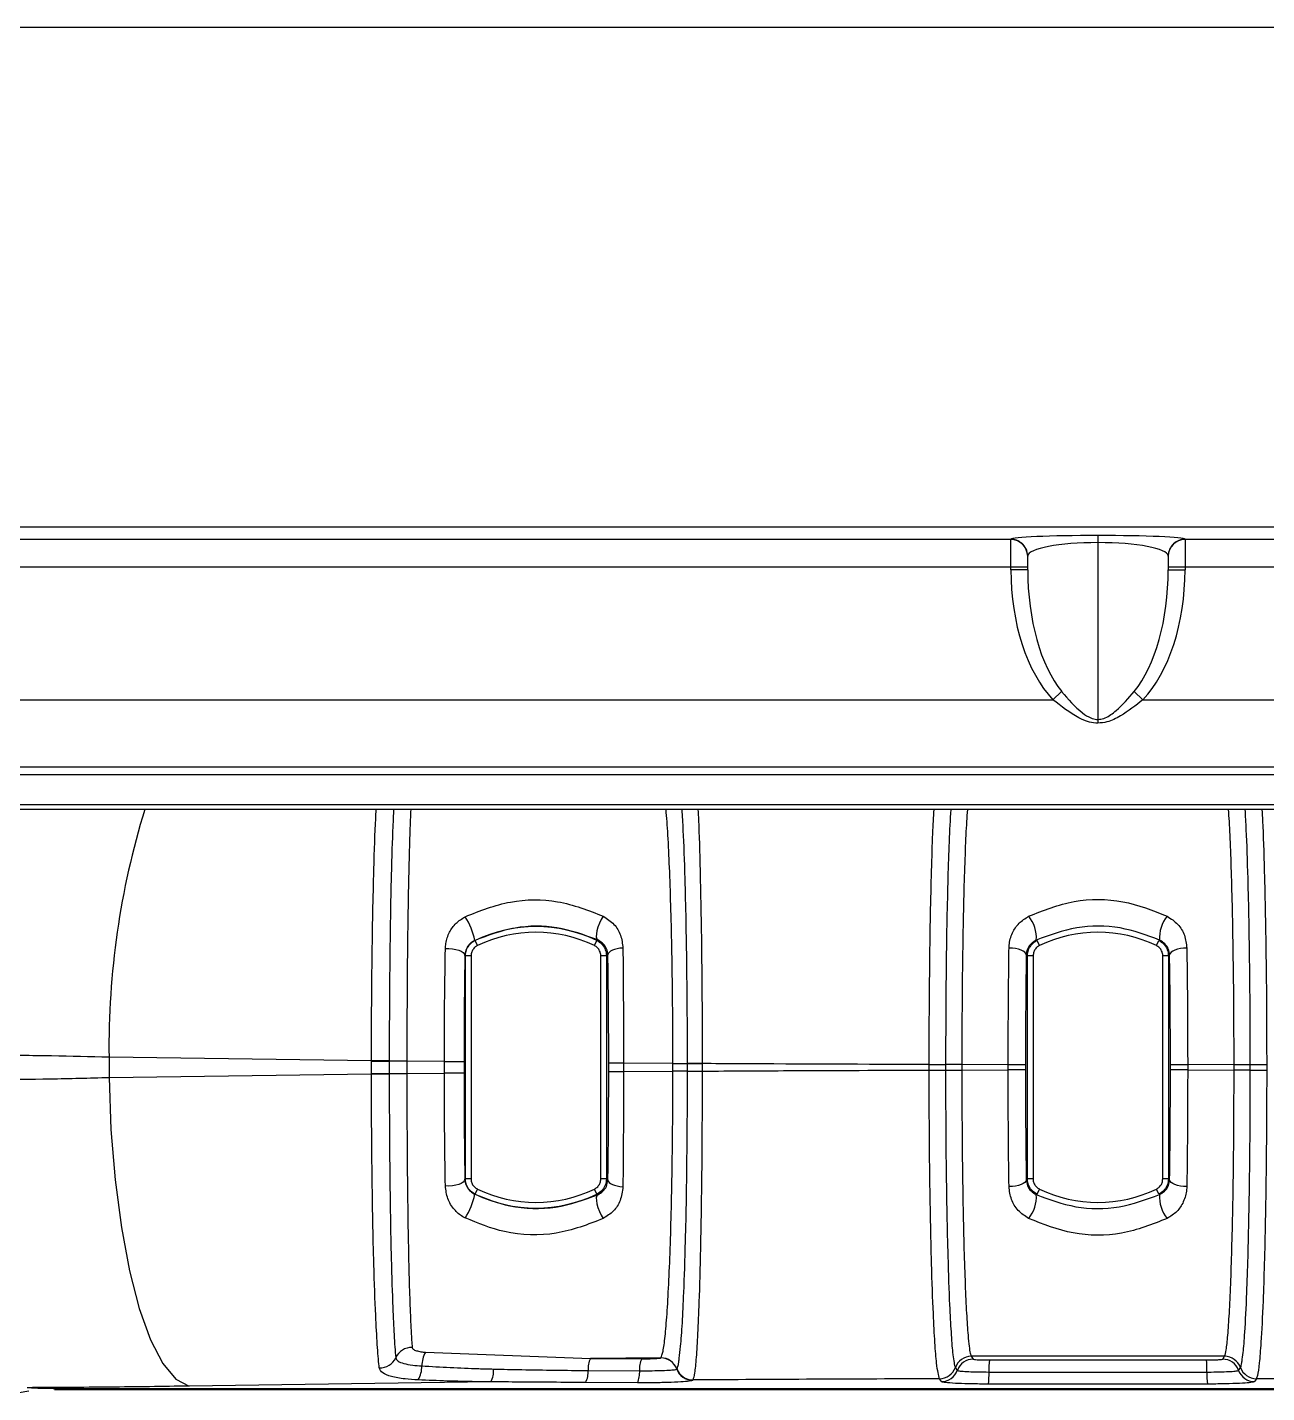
# Model space of a CAD drawing. Header units: millimetres. Extents: x 12 to 854, y 4 to 555.
# Drawn here: x 184.95 to 203.62, y 369.17 to 389.74 of the extents above; entities that cross this region are included whole.
import ezdxf

# ---------------------------------------------------------------- set-up
doc = ezdxf.new("R2010")
doc.units = ezdxf.units.MM

msp = doc.modelspace()

# ---------------------------------------------------------------- linework, layer by layer
at = {"color": 7, "linetype": 'Continuous', "lineweight": 25}
for p, q in [((155.863, 389.743), (246.287, 389.743)), ((245.525, 382.212), (156.625, 382.212)), ((201.075, 382.086), (201.075, 381.978)), ((179.95, 382.029), (199.762, 382.029)), ((199.762, 382.024), (199.762, 382.029)), ((199.762, 381.606), (199.762, 382.024)), ((201.075, 381.978), (201.075, 379.314)), ((202.387, 382.029), (222.199, 382.029)), ((202.387, 382.029), (202.387, 382.024)), ((202.387, 382.024), (202.387, 381.606)), ((200.016, 381.777), (200.016, 381.773)), ((200.016, 381.569), (200.016, 381.773)), ((202.133, 381.773), (202.133, 381.777)), ((202.133, 381.773), (202.133, 381.569)), ((199.762, 381.606), (179.95, 381.606)), ((200.016, 381.606), (199.762, 381.606)), ((199.762, 381.569), (199.762, 381.606)), ((200.016, 381.569), (199.762, 381.569)), ((202.387, 381.606), (202.133, 381.606)), ((202.133, 381.569), (202.387, 381.569)), ((222.199, 381.606), (202.387, 381.606)), ((202.387, 381.606), (202.387, 381.569)), ((179.316, 379.61), (200.397, 379.61)), ((200.528, 379.735), (200.397, 379.61)), ((201.621, 379.735), (201.752, 379.61)), ((201.752, 379.61), (222.833, 379.61)), ((201.075, 379.314), (201.075, 379.257)), ((245.228, 378.595), (156.921, 378.595)), ((241.573, 378.481), (160.576, 378.481)), ((225.137, 377.956), (177.012, 377.956)), ((182.025, 378.031), (220.125, 378.031)), ((191.727, 375.906), (191.691, 375.983)), ((193.488, 375.906), (193.525, 375.983)), ((193.525, 375.983), (193.54, 375.991)), ((200.194, 375.906), (200.157, 375.983)), ((201.955, 375.906), (201.992, 375.983)), ((191.547, 372.39), (191.547, 375.754)), ((191.631, 375.754), (191.547, 375.754)), ((191.631, 375.754), (191.631, 372.39)), ((193.669, 375.754), (193.584, 375.754)), ((193.584, 372.39), (193.584, 375.754)), ((193.669, 375.754), (193.669, 372.39)), ((200.013, 372.39), (200.013, 375.754)), ((200.098, 375.754), (200.013, 375.754)), ((200.098, 375.754), (200.098, 372.39)), ((202.136, 375.754), (202.051, 375.754)), ((202.051, 372.39), (202.051, 375.754)), ((202.136, 375.754), (202.136, 372.39)), ((190.13, 374.171), (186.176, 374.224)), ((186.176, 374.224), (186.176, 373.92)), ((190.13, 374.166), (190.13, 374.171)), ((190.13, 374.166), (190.398, 374.166)), ((190.13, 373.977), (190.13, 374.166)), ((190.398, 374.171), (190.398, 374.166)), ((190.664, 374.166), (190.398, 374.166)), ((190.398, 374.166), (190.398, 373.977)), ((191.228, 374.16), (190.664, 374.166)), ((190.664, 374.166), (190.664, 373.977)), ((191.228, 374.16), (191.525, 374.16)), ((191.228, 373.983), (191.228, 374.16)), ((191.525, 374.16), (191.525, 373.983)), ((193.927, 374.137), (193.704, 374.137)), ((193.704, 374.007), (193.704, 374.137)), ((194.672, 374.131), (193.927, 374.137)), ((193.927, 374.137), (193.927, 374.007)), ((194.672, 374.131), (194.891, 374.131)), ((194.672, 374.012), (194.672, 374.131)), ((194.891, 374.128), (194.891, 374.131)), ((194.891, 374.128), (195.112, 374.128)), ((194.891, 374.015), (194.891, 374.128)), ((195.112, 374.132), (195.112, 374.128)), ((195.112, 374.128), (195.112, 374.015)), ((198.532, 374.113), (198.532, 374.114)), ((198.532, 374.113), (198.779, 374.113)), ((198.532, 374.031), (198.532, 374.113)), ((198.532, 374.03), (198.532, 374.031)), ((198.532, 374.031), (198.779, 374.031)), ((198.779, 374.114), (198.779, 374.113)), ((199.024, 374.113), (198.779, 374.113)), ((198.779, 374.113), (198.779, 374.031)), ((198.779, 374.031), (198.779, 374.03)), ((198.779, 374.031), (199.024, 374.031)), ((199.723, 374.111), (199.024, 374.113)), ((199.024, 374.113), (199.024, 374.031)), ((199.024, 374.031), (199.723, 374.032)), ((199.982, 374.111), (199.723, 374.111)), ((199.723, 374.032), (199.723, 374.111)), ((199.982, 374.032), (199.723, 374.032)), ((199.982, 374.111), (199.982, 374.032)), ((202.427, 374.111), (202.167, 374.111)), ((202.167, 374.032), (202.167, 374.111)), ((202.427, 374.032), (202.167, 374.032)), ((203.125, 374.113), (202.427, 374.111)), ((202.427, 374.111), (202.427, 374.032)), ((202.427, 374.032), (203.125, 374.031)), ((203.125, 374.113), (203.37, 374.113)), ((203.125, 374.031), (203.125, 374.113)), ((203.37, 374.031), (203.125, 374.031)), ((203.37, 374.113), (203.37, 374.114)), ((203.37, 374.031), (203.37, 374.113)), ((203.37, 374.113), (203.617, 374.113)), ((203.37, 374.03), (203.37, 374.031)), ((203.37, 374.031), (203.617, 374.031)), ((203.617, 374.114), (203.617, 374.113)), ((203.617, 374.113), (203.617, 374.031)), ((203.617, 374.031), (203.617, 374.03)), ((186.176, 373.92), (190.13, 373.972)), ((190.13, 373.972), (190.13, 373.977)), ((190.13, 373.977), (190.398, 373.977)), ((190.398, 373.977), (190.398, 373.972)), ((190.398, 373.977), (190.664, 373.977)), ((190.664, 373.977), (191.228, 373.983)), ((191.525, 373.983), (191.228, 373.983)), ((193.704, 374.007), (193.927, 374.007)), ((193.927, 374.007), (194.672, 374.012)), ((194.891, 374.012), (194.672, 374.012)), ((194.891, 374.012), (194.891, 374.015)), ((194.891, 374.015), (195.112, 374.015)), ((195.112, 374.015), (195.112, 374.012)), ((191.631, 372.39), (191.547, 372.39)), ((193.669, 372.39), (193.584, 372.39)), ((200.098, 372.39), (200.013, 372.39)), ((202.136, 372.39), (202.051, 372.39)), ((191.691, 372.161), (191.727, 372.237)), ((193.525, 372.161), (193.488, 372.237)), ((200.157, 372.161), (200.194, 372.237)), ((201.992, 372.161), (201.955, 372.237)), ((191.691, 372.161), (191.687, 372.159)), ((190.942, 369.779), (193.43, 369.686)), ((194.49, 369.695), (193.43, 369.686)), ((194.49, 369.694), (194.49, 369.695)), ((202.983, 369.719), (199.166, 369.719)), ((199.166, 369.719), (199.195, 369.676)), ((202.954, 369.676), (202.983, 369.719)), ((193.394, 369.504), (194.169, 369.5)), ((193.43, 369.686), (194.201, 369.681)), ((194.729, 369.525), (194.73, 369.526)), ((198.927, 369.549), (198.927, 369.549)), ((198.927, 369.549), (198.956, 369.506)), ((199.441, 369.663), (202.708, 369.663)), ((203.193, 369.506), (203.222, 369.549)), ((203.222, 369.549), (203.222, 369.549)), ((191.928, 369.333), (187.384, 369.27)), ((194.137, 369.318), (193.358, 369.323)), ((194.969, 369.357), (194.969, 369.356)), ((198.688, 369.379), (198.688, 369.38)), ((198.717, 369.336), (198.688, 369.379)), ((203.461, 369.379), (203.432, 369.336)), ((203.461, 369.38), (203.461, 369.379)), ((184.968, 369.194), (184.821, 369.17))]:
    msp.add_line(p, q, dxfattribs=at)
at = {"color": 7, "linetype": 'Continuous', "lineweight": 25, "flags": 128}
for points in [[(193.623, 376.349), (193.592, 376.298), (193.565, 376.243), (193.542, 376.186), (193.526, 376.131), (193.518, 376.081), (193.517, 376.039), (193.525, 376.009), (193.54, 375.991)], [(191.687, 375.985), (191.69, 375.983), (191.691, 375.983)], [(193.918, 375.87), (193.874, 375.866), (193.832, 375.859), (193.793, 375.848), (193.76, 375.836), (193.732, 375.821), (193.711, 375.804), (193.698, 375.787), (193.692, 375.768)], [(199.995, 375.765), (199.988, 375.785), (199.972, 375.805), (199.948, 375.823), (199.916, 375.838), (199.877, 375.851), (199.832, 375.861), (199.785, 375.867), (199.735, 375.869)], [(202.414, 375.869), (202.364, 375.867), (202.317, 375.861), (202.273, 375.851), (202.234, 375.838), (202.201, 375.823), (202.177, 375.805), (202.161, 375.785), (202.154, 375.765)], [(191.244, 375.86), (191.298, 375.86), (191.35, 375.856), (191.4, 375.848), (191.445, 375.835), (191.483, 375.82), (191.511, 375.801), (191.529, 375.781), (191.537, 375.76)], [(191.547, 375.754), (191.539, 375.759), (191.537, 375.76)], [(193.692, 375.768), (193.682, 375.762), (193.669, 375.754)], [(200.013, 375.754), (200.002, 375.761), (199.995, 375.765)], [(202.154, 375.765), (202.147, 375.761), (202.136, 375.754)], [(190.398, 374.171), (190.376, 374.171), (190.349, 374.171), (190.318, 374.171), (190.284, 374.171), (190.247, 374.171), (190.208, 374.171), (190.169, 374.171), (190.13, 374.171)], [(198.532, 374.114), (198.571, 374.114), (198.61, 374.114), (198.647, 374.114), (198.681, 374.114), (198.712, 374.114), (198.739, 374.114), (198.762, 374.114), (198.779, 374.114)], [(198.532, 374.03), (198.571, 374.03), (198.61, 374.03), (198.647, 374.03), (198.681, 374.03), (198.712, 374.03), (198.739, 374.03), (198.762, 374.03), (198.779, 374.03)], [(203.37, 374.114), (203.387, 374.114), (203.41, 374.114), (203.437, 374.114), (203.468, 374.114), (203.502, 374.114), (203.539, 374.114), (203.578, 374.114), (203.617, 374.114)], [(203.37, 374.03), (203.387, 374.03), (203.41, 374.03), (203.437, 374.03), (203.468, 374.03), (203.502, 374.03), (203.539, 374.03), (203.578, 374.03), (203.617, 374.03)], [(186.176, 373.92), (186.205, 373.137), (186.268, 372.376), (186.362, 371.659), (186.484, 371.007), (186.632, 370.437), (186.801, 369.967), (186.986, 369.61), (187.182, 369.375), (187.384, 369.27)], [(190.13, 373.972), (190.169, 373.972), (190.208, 373.972), (190.247, 373.972), (190.284, 373.972), (190.318, 373.972), (190.349, 373.972), (190.376, 373.972), (190.398, 373.972)], [(191.537, 372.384), (191.529, 372.362), (191.511, 372.342), (191.483, 372.324), (191.445, 372.308), (191.4, 372.296), (191.35, 372.287), (191.298, 372.283), (191.244, 372.284)], [(191.537, 372.384), (191.539, 372.385), (191.547, 372.39)], [(193.669, 372.39), (193.682, 372.381), (193.692, 372.375)], [(193.692, 372.375), (193.698, 372.357), (193.711, 372.339), (193.732, 372.323), (193.76, 372.308), (193.793, 372.295), (193.832, 372.285), (193.874, 372.277), (193.918, 372.273)], [(199.995, 372.378), (199.988, 372.358), (199.972, 372.339), (199.948, 372.321), (199.916, 372.305), (199.877, 372.292), (199.832, 372.283), (199.785, 372.277), (199.735, 372.275)], [(199.995, 372.378), (200.002, 372.383), (200.013, 372.39)], [(202.136, 372.39), (202.147, 372.383), (202.154, 372.378)], [(202.414, 372.275), (202.364, 372.277), (202.317, 372.283), (202.273, 372.292), (202.234, 372.305), (202.201, 372.321), (202.177, 372.339), (202.161, 372.358), (202.154, 372.378)], [(193.54, 372.153), (193.525, 372.135), (193.517, 372.104), (193.518, 372.063), (193.526, 372.013), (193.542, 371.958), (193.565, 371.901), (193.592, 371.845), (193.623, 371.794)], [(193.54, 372.153), (193.535, 372.155), (193.525, 372.161)]]:
    msp.add_lwpolyline(points, dxfattribs=at)
at = {"color": 7, "linetype": 'Continuous', "lineweight": 25}
for centre, radius, start, end in [((199.762, 381.775), 0.254, 49.3862, 89.9814), ((199.764, 381.772), 0.252, 0.3502, 90.3459), ((202.385, 381.772), 0.252, 89.6541, 179.6498), ((202.387, 381.775), 0.254, 90.0185, 132.9317), ((190.647, 375.769), 1.062, 11.6899, 32.6149), ((199.643, 376.027), 0.504, 355.628, 39.6486), ((202.506, 376.027), 0.504, 140.3514, 184.372), ((192.608, 374.072), 2.12, 64.3588, 115.6412), ((192.608, 374.072), 2.035, 64.3588, 115.6412), ((201.075, 374.072), 2.035, 64.3588, 115.6412), ((195.101, 246.045), 128.087, 89.99534, 90.09423), ((195.101, 502.099), 128.087, 269.90577, 270.00466), ((192.608, 374.072), 2.035, 244.3588, 295.6412), ((201.075, 374.072), 2.035, 244.3588, 295.6412), ((190.647, 372.374), 1.062, 327.3851, 348.3101), ((192.608, 374.072), 2.12, 244.3588, 295.6412), ((199.643, 372.116), 0.504, 320.3514, 4.372), ((202.506, 372.116), 0.504, 175.628, 219.6486), ((190.261, 369.801), 0.257, 267.1022, 335.8812), ((190.732, 369.592), 0.258, 87.557, 156.1449), ((191.357, 369.557), 0.47, 151.8097, 178.121), ((194.49, 369.441), 0.254, 19.5613, 89.9662), ((199.167, 369.464), 0.254, 90.1351, 160.5401), ((202.982, 369.464), 0.254, 19.4599, 89.8649), ((190.484, 369.558), 0.403, 330.8203, 2.0906), ((191.639, 369.495), 0.331, 330.6056, 5.2993), ((193.055, 369.477), 0.339, 332.9596, 4.6246), ((193.732, 369.532), 0.339, 152.9581, 184.6239), ((193.8, 369.472), 0.371, 335.4899, 4.3104), ((194.539, 369.528), 0.371, 155.4885, 184.3097), ((194.49, 369.44), 0.254, 19.5613, 89.9662), ((194.969, 369.61), 0.254, 199.5613, 269.9605), ((194.97, 369.611), 0.254, 199.5613, 269.9605), ((194.972, 369.615), 0.254, 199.4745, 269.9361), ((198.687, 369.634), 0.254, 270.1393, 340.5376), ((198.687, 369.634), 0.254, 270.1408, 340.5402), ((198.716, 369.591), 0.254, 270.1405, 340.5399), ((199.196, 369.421), 0.254, 90.1347, 160.5399), ((200.877, 369.511), 1.445, 173.9687, 181.1835), ((201.272, 369.511), 1.445, 358.8165, 6.0313), ((202.953, 369.421), 0.254, 19.4601, 89.8653), ((203.433, 369.591), 0.254, 199.4601, 269.8595), ((203.462, 369.634), 0.254, 199.4624, 269.8607), ((203.462, 369.634), 0.254, 199.4598, 269.8592), ((197.989, 369.451), 1.445, 353.969, 1.1836), ((204.16, 369.451), 1.445, 178.8164, 186.031)]:
    msp.add_arc(centre, radius, start, end, dxfattribs=at)
at = {"color": 8, "linetype": 'Continuous', "lineweight": 25}
for centre, radius, start, end in [((199.762, 381.775), 0.254, 0.4151, 49.3909), ((202.387, 381.775), 0.254, 132.9283, 179.5853), ((198.337, 374.373), 12.162, 162.8654, 180.7036)]:
    msp.add_arc(centre, radius, start, end, dxfattribs=at)
at = {"color": 7, "linetype": 'Continuous', "lineweight": 25}
for centre, major_axis, ratio, start_param, end_param in [((201.075, 382.028), (1.312, 0), 0.043704, 1.570796, 3.129755), ((201.075, 382.028), (1.312, 0), 0.043704, 0.011838, 1.570796), ((201.075, 381.775), (1.058, 0), 0.191884, 1.570796, 3.129755), ((201.075, 381.775), (1.058, 0), 0.191884, 0.011838, 1.570796), ((201.075, 381.569), (0, -2.287), 0.57371, 4.712389, 5.740354), ((201.075, 381.569), (0, 2.142), 0.494149, 1.570796, 2.598761), ((201.075, 381.569), (0, 2.142), 0.494149, 3.684424, 4.712389), ((201.075, 381.569), (0, 2.287), 0.57371, 3.684424, 4.712389)]:
    msp.add_ellipse(centre, major_axis=major_axis, ratio=ratio, start_param=start_param, end_param=end_param, dxfattribs=at)
for points, knots in [([(201.075, 379.257), (201.031, 379.261), (200.93, 379.27), (200.692, 379.378), (200.522, 379.512), (200.397, 379.61)], [0, 0, 0, 0, 0.1680317, 0.3870675, 1, 1, 1, 1]), ([(200.528, 379.735), (200.626, 379.62), (200.758, 379.466), (200.947, 379.339), (201.031, 379.315), (201.067, 379.314), (201.075, 379.314)], [0, 0, 0, 0, 0.638342, 0.849511, 0.969987, 1, 1, 1, 1]), ([(201.075, 379.314), (201.104, 379.317), (201.142, 379.321), (201.238, 379.36), (201.404, 379.483), (201.534, 379.634), (201.621, 379.735)], [0, 0, 0, 0, 0.125085, 0.158297, 0.4378, 1, 1, 1, 1]), ([(201.752, 379.61), (201.643, 379.525), (201.474, 379.393), (201.241, 379.273), (201.12, 379.261), (201.075, 379.257)], [0, 0, 0, 0, 0.537256, 0.82345, 1, 1, 1, 1]), ([(194.891, 374.131), (194.891, 374.137), (194.891, 374.387), (194.889, 374.889), (194.882, 375.61), (194.871, 376.298), (194.854, 377), (194.833, 377.573), (194.816, 377.856), (194.81, 377.956)], [0, 0, 0, 0, 0.0035958, 0.1627946, 0.3265401, 0.4866746, 0.6513789, 0.8765243, 1, 1, 1, 1]), ([(198.856, 377.956), (198.847, 377.803), (198.832, 377.517), (198.813, 376.934), (198.798, 376.309), (198.787, 375.615), (198.781, 374.876), (198.78, 374.368), (198.779, 374.114)], [0, 0, 0, 0, 0.184532, 0.345314, 0.508404, 0.671494, 0.835747, 1, 1, 1, 1]), ([(203.37, 374.114), (203.369, 374.362), (203.369, 374.867), (203.362, 375.598), (203.351, 376.296), (203.335, 377.004), (203.315, 377.578), (203.299, 377.858), (203.294, 377.956)], [0, 0, 0, 0, 0.1609791, 0.3266198, 0.4877414, 0.6535371, 0.8789282, 1, 1, 1, 1]), ([(191.542, 376.342), (191.766, 376.43), (192.212, 376.607), (192.965, 376.607), (193.4, 376.437), (193.623, 376.349)], [0, 0, 0, 0, 0.327756, 0.653482, 1, 1, 1, 1]), ([(200.031, 376.349), (200.255, 376.437), (200.701, 376.614), (201.459, 376.611), (201.9, 376.436), (202.118, 376.349)], [0, 0, 0, 0, 0.336277, 0.671343, 1, 1, 1, 1]), ([(191.244, 375.86), (191.246, 375.886), (191.251, 375.971), (191.297, 376.105), (191.395, 376.249), (191.493, 376.311), (191.542, 376.342)], [0, 0, 0, 0, 0.135954, 0.443123, 0.723591, 1, 1, 1, 1]), ([(193.623, 376.349), (193.681, 376.311), (193.793, 376.237), (193.895, 376.066), (193.91, 375.936), (193.918, 375.87)], [0, 0, 0, 0, 0.339645, 0.667371, 1, 1, 1, 1]), ([(199.735, 375.869), (199.736, 375.884), (199.739, 375.962), (199.777, 376.095), (199.877, 376.25), (199.98, 376.316), (200.031, 376.349)], [0, 0, 0, 0, 0.075808, 0.405564, 0.704928, 1, 1, 1, 1]), ([(202.118, 376.349), (202.174, 376.312), (202.287, 376.237), (202.39, 376.064), (202.406, 375.934), (202.414, 375.869)], [0, 0, 0, 0, 0.328728, 0.662443, 1, 1, 1, 1]), ([(193.54, 375.991), (193.34, 376.064), (192.953, 376.207), (192.286, 376.208), (191.886, 376.059), (191.687, 375.985)], [0, 0, 0, 0, 0.3483049, 0.6747833, 1, 1, 1, 1]), ([(202.003, 375.989), (201.809, 376.062), (201.416, 376.209), (200.743, 376.211), (200.345, 376.063), (200.146, 375.989)], [0, 0, 0, 0, 0.328295, 0.664068, 1, 1, 1, 1]), ([(191.687, 375.985), (191.663, 375.97), (191.612, 375.94), (191.564, 375.873), (191.541, 375.812), (191.538, 375.772), (191.537, 375.76)], [0, 0, 0, 0, 0.262583, 0.542941, 0.859163, 1, 1, 1, 1]), ([(191.547, 375.754), (191.549, 375.782), (191.555, 375.839), (191.599, 375.915), (191.649, 375.961), (191.682, 375.978), (191.691, 375.983)], [0, 0, 0, 0, 0.300217, 0.600458, 0.900612, 1, 1, 1, 1]), ([(191.727, 375.906), (191.722, 375.903), (191.699, 375.892), (191.666, 375.861), (191.637, 375.811), (191.633, 375.773), (191.631, 375.754)], [0, 0, 0, 0, 0.099395, 0.399547, 0.699775, 1, 1, 1, 1]), ([(193.584, 375.754), (193.584, 375.76), (193.583, 375.785), (193.57, 375.828), (193.538, 375.876), (193.505, 375.896), (193.488, 375.906)], [0, 0, 0, 0, 0.099395, 0.399547, 0.699775, 1, 1, 1, 1]), ([(193.525, 375.983), (193.55, 375.968), (193.599, 375.938), (193.648, 375.866), (193.667, 375.801), (193.669, 375.763), (193.669, 375.754)], [0, 0, 0, 0, 0.3002168, 0.6004579, 0.9006116, 1, 1, 1, 1]), ([(193.692, 375.768), (193.688, 375.799), (193.678, 375.861), (193.627, 375.938), (193.569, 375.973), (193.54, 375.991)], [0, 0, 0, 0, 0.325409, 0.658811, 1, 1, 1, 1]), ([(193.918, 375.87), (193.92, 375.649), (193.924, 375.2), (193.927, 374.608), (193.927, 374.251), (193.927, 374.137)], [0, 0, 0, 0, 0.3981211, 0.8077369, 1, 1, 1, 1]), ([(199.723, 374.111), (199.723, 374.351), (199.724, 374.836), (199.729, 375.424), (199.734, 375.76), (199.735, 375.869)], [0, 0, 0, 0, 0.396567, 0.804634, 1, 1, 1, 1]), ([(200.146, 375.989), (200.12, 375.973), (200.067, 375.942), (200.017, 375.871), (199.997, 375.81), (199.995, 375.772), (199.995, 375.765)], [0, 0, 0, 0, 0.287319, 0.590603, 0.92453, 1, 1, 1, 1]), ([(200.013, 375.754), (200.016, 375.782), (200.022, 375.839), (200.066, 375.915), (200.115, 375.961), (200.149, 375.978), (200.157, 375.983)], [0, 0, 0, 0, 0.300217, 0.600458, 0.900612, 1, 1, 1, 1]), ([(200.194, 375.906), (200.188, 375.903), (200.166, 375.892), (200.133, 375.861), (200.104, 375.811), (200.1, 375.773), (200.098, 375.754)], [0, 0, 0, 0, 0.099395, 0.399547, 0.699775, 1, 1, 1, 1]), ([(202.051, 375.754), (202.051, 375.76), (202.05, 375.785), (202.037, 375.828), (202.004, 375.876), (201.971, 375.896), (201.955, 375.906)], [0, 0, 0, 0, 0.099395, 0.399547, 0.699775, 1, 1, 1, 1]), ([(201.992, 375.983), (202.016, 375.968), (202.065, 375.938), (202.115, 375.866), (202.134, 375.801), (202.135, 375.763), (202.136, 375.754)], [0, 0, 0, 0, 0.3002168, 0.6004579, 0.9006116, 1, 1, 1, 1]), ([(202.154, 375.765), (202.15, 375.796), (202.141, 375.857), (202.09, 375.935), (202.032, 375.971), (202.003, 375.989)], [0, 0, 0, 0, 0.340123, 0.678962, 1, 1, 1, 1]), ([(202.414, 375.869), (202.417, 375.646), (202.423, 375.193), (202.426, 374.593), (202.426, 374.229), (202.427, 374.111)], [0, 0, 0, 0, 0.396567, 0.804634, 1, 1, 1, 1]), ([(191.228, 374.16), (191.229, 374.398), (191.23, 374.879), (191.237, 375.447), (191.242, 375.767), (191.244, 375.86)], [0, 0, 0, 0, 0.407832, 0.827493, 1, 1, 1, 1]), ([(191.537, 375.76), (191.536, 375.672), (191.531, 375.378), (191.526, 374.844), (191.526, 374.39), (191.525, 374.16)], [0, 0, 0, 0, 0.172525, 0.580346, 1, 1, 1, 1]), ([(193.704, 374.137), (193.704, 374.244), (193.704, 374.574), (193.701, 375.131), (193.695, 375.554), (193.692, 375.768)], [0, 0, 0, 0, 0.192245, 0.590349, 1, 1, 1, 1]), ([(199.995, 375.765), (199.993, 375.663), (199.989, 375.353), (199.984, 374.8), (199.983, 374.343), (199.982, 374.111)], [0, 0, 0, 0, 0.1953664, 0.591933, 1, 1, 1, 1]), ([(202.167, 374.111), (202.167, 374.222), (202.166, 374.558), (202.163, 375.123), (202.157, 375.549), (202.154, 375.765)], [0, 0, 0, 0, 0.195366, 0.591933, 1, 1, 1, 1]), ([(186.176, 374.224), (185.889, 374.231), (185.308, 374.247), (184.618, 374.251), (184.23, 374.249), (184.141, 374.249)], [0, 0, 0, 0, 0.428171, 0.868834, 1, 1, 1, 1]), ([(198.532, 374.114), (197.572, 374.117), (196.43, 374.121), (195.293, 374.127), (195.112, 374.128)], [0, 0, 0, 0, 0.840993, 1, 1, 1, 1]), ([(195.112, 374.015), (195.548, 374.018), (196.686, 374.024), (197.828, 374.028), (198.532, 374.03)], [0, 0, 0, 0, 0.383273, 1, 1, 1, 1]), ([(198.688, 369.38), (198.673, 369.435), (198.649, 369.523), (198.618, 369.912), (198.592, 370.395), (198.57, 371.023), (198.552, 371.76), (198.541, 372.475), (198.534, 373.241), (198.533, 373.764), (198.532, 374.03)], [0, 0, 0, 0, 0.179773, 0.289376, 0.402157, 0.555479, 0.665075, 0.777848, 0.88734, 1, 1, 1, 1]), ([(198.779, 374.03), (198.78, 373.781), (198.78, 373.277), (198.787, 372.545), (198.798, 371.848), (198.814, 371.137), (198.836, 370.531), (198.861, 370.066), (198.882, 369.781), (198.897, 369.689), (198.903, 369.651)], [0, 0, 0, 0, 0.121961, 0.247453, 0.369522, 0.495132, 0.665892, 0.787951, 0.91355, 1, 1, 1, 1]), ([(199.024, 374.031), (199.025, 373.788), (199.025, 373.302), (199.032, 372.594), (199.042, 371.926), (199.056, 371.32), (199.074, 370.789), (199.094, 370.352), (199.12, 369.976), (199.144, 369.772), (199.161, 369.731), (199.166, 369.719)], [0, 0, 0, 0, 0.111317, 0.222416, 0.333515, 0.444613, 0.555712, 0.666811, 0.777909, 0.931626, 1, 1, 1, 1]), ([(199.735, 372.275), (199.732, 372.498), (199.726, 372.951), (199.723, 373.551), (199.723, 373.914), (199.723, 374.032)], [0, 0, 0, 0, 0.396567, 0.804634, 1, 1, 1, 1]), ([(199.982, 374.032), (199.982, 373.921), (199.983, 373.586), (199.986, 373.021), (199.992, 372.594), (199.995, 372.378)], [0, 0, 0, 0, 0.195366, 0.591933, 1, 1, 1, 1]), ([(202.154, 372.378), (202.156, 372.48), (202.16, 372.791), (202.166, 373.344), (202.166, 373.801), (202.167, 374.032)], [0, 0, 0, 0, 0.195366, 0.591933, 1, 1, 1, 1]), ([(202.427, 374.032), (202.426, 373.793), (202.425, 373.308), (202.42, 372.719), (202.415, 372.383), (202.414, 372.275)], [0, 0, 0, 0, 0.396567, 0.804634, 1, 1, 1, 1]), ([(202.983, 369.719), (202.991, 369.743), (203.008, 369.792), (203.032, 370.02), (203.055, 370.351), (203.075, 370.791), (203.093, 371.32), (203.107, 371.928), (203.119, 372.68), (203.124, 373.397), (203.125, 373.882), (203.125, 374.031)], [0, 0, 0, 0, 0.111314, 0.222413, 0.333512, 0.444611, 0.55571, 0.666809, 0.777908, 0.931626, 1, 1, 1, 1]), ([(203.245, 369.648), (203.251, 369.685), (203.266, 369.776), (203.291, 370.101), (203.316, 370.59), (203.336, 371.205), (203.351, 371.831), (203.362, 372.522), (203.369, 373.264), (203.369, 373.772), (203.37, 374.03)], [0, 0, 0, 0, 0.087579, 0.212746, 0.382919, 0.504581, 0.626231, 0.75141, 0.873902, 1, 1, 1, 1]), ([(203.617, 374.03), (203.617, 374.026), (203.617, 373.761), (203.615, 373.233), (203.608, 372.47), (203.597, 371.753), (203.581, 371.101), (203.56, 370.461), (203.534, 369.95), (203.505, 369.599), (203.482, 369.429), (203.467, 369.393), (203.461, 369.38)], [0, 0, 0, 0, 0.001576, 0.11271, 0.223844, 0.334978, 0.446112, 0.55568, 0.708945, 0.820092, 0.931238, 1, 1, 1, 1]), ([(184.141, 373.895), (184.23, 373.894), (184.61, 373.892), (185.299, 373.896), (185.881, 373.912), (186.176, 373.92)], [0, 0, 0, 0, 0.131166, 0.559334, 1, 1, 1, 1]), ([(190.248, 369.544), (190.247, 369.553), (190.237, 369.647), (190.218, 369.879), (190.19, 370.374), (190.167, 371.008), (190.15, 371.747), (190.139, 372.458), (190.132, 373.208), (190.131, 373.717), (190.13, 373.972)], [0, 0, 0, 0, 0.014971, 0.151334, 0.28769, 0.472347, 0.605708, 0.739062, 0.869532, 1, 1, 1, 1]), ([(190.398, 373.972), (190.398, 373.725), (190.399, 373.229), (190.405, 372.502), (190.414, 371.812), (190.429, 371.097), (190.448, 370.498), (190.471, 369.996), (190.487, 369.802), (190.496, 369.696)], [0, 0, 0, 0, 0.130713, 0.26143, 0.394912, 0.528402, 0.712994, 0.8428, 1, 1, 1, 1]), ([(190.664, 373.977), (190.664, 373.736), (190.664, 373.254), (190.669, 372.551), (190.676, 371.89), (190.687, 371.285), (190.7, 370.756), (190.714, 370.36), (190.728, 370.051), (190.737, 369.921), (190.743, 369.849)], [0, 0, 0, 0, 0.131276, 0.262555, 0.393836, 0.525124, 0.657174, 0.789233, 0.882925, 1, 1, 1, 1]), ([(191.244, 372.284), (191.24, 372.506), (191.233, 372.958), (191.229, 373.539), (191.228, 373.883), (191.228, 373.983)], [0, 0, 0, 0, 0.407836, 0.827461, 1, 1, 1, 1]), ([(191.525, 373.983), (191.525, 373.889), (191.526, 373.571), (191.528, 373.025), (191.534, 372.599), (191.537, 372.384)], [0, 0, 0, 0, 0.172526, 0.580349, 1, 1, 1, 1]), ([(193.692, 372.375), (193.694, 372.475), (193.698, 372.78), (193.703, 373.325), (193.704, 373.778), (193.704, 374.007)], [0, 0, 0, 0, 0.192244, 0.590344, 1, 1, 1, 1]), ([(193.927, 374.007), (193.927, 373.77), (193.926, 373.29), (193.922, 372.71), (193.919, 372.379), (193.918, 372.273)], [0, 0, 0, 0, 0.398117, 0.807781, 1, 1, 1, 1]), ([(194.49, 369.695), (194.501, 369.72), (194.523, 369.771), (194.554, 370.001), (194.583, 370.34), (194.609, 370.787), (194.631, 371.328), (194.649, 371.943), (194.662, 372.617), (194.669, 373.252), (194.672, 373.722), (194.672, 373.95), (194.672, 374.012)], [0, 0, 0, 0, 0.112776, 0.225548, 0.338316, 0.451078, 0.563051, 0.675017, 0.785685, 0.896349, 0.971622, 1, 1, 1, 1]), ([(194.767, 369.69), (194.774, 369.745), (194.79, 369.869), (194.814, 370.206), (194.839, 370.718), (194.86, 371.36), (194.876, 372.093), (194.885, 372.8), (194.89, 373.449), (194.891, 373.857), (194.891, 374.012)], [0, 0, 0, 0, 0.100907, 0.230872, 0.360832, 0.53712, 0.664521, 0.791918, 0.92061, 1, 1, 1, 1]), ([(195.112, 374.012), (195.111, 373.585), (195.109, 372.896), (195.099, 372.007), (195.085, 371.243), (195.067, 370.577), (195.044, 370.044), (195.022, 369.684), (194.998, 369.441), (194.981, 369.387), (194.972, 369.361)], [0, 0, 0, 0, 0.1799198, 0.2902282, 0.4005405, 0.552968, 0.6651245, 0.7772858, 0.8886415, 1, 1, 1, 1]), ([(191.537, 372.384), (191.541, 372.354), (191.549, 372.295), (191.597, 372.221), (191.65, 372.178), (191.681, 372.162), (191.687, 372.159)], [0, 0, 0, 0, 0.34448, 0.67838, 0.940327, 1, 1, 1, 1]), ([(191.691, 372.161), (191.666, 372.176), (191.617, 372.206), (191.568, 372.278), (191.548, 372.343), (191.547, 372.38), (191.547, 372.39)], [0, 0, 0, 0, 0.300217, 0.600458, 0.900612, 1, 1, 1, 1]), ([(191.631, 372.39), (191.632, 372.384), (191.632, 372.358), (191.645, 372.315), (191.678, 372.267), (191.711, 372.247), (191.727, 372.237)], [0, 0, 0, 0, 0.099395, 0.399547, 0.699775, 1, 1, 1, 1]), ([(193.488, 372.237), (193.494, 372.24), (193.516, 372.252), (193.55, 372.282), (193.579, 372.333), (193.583, 372.371), (193.584, 372.39)], [0, 0, 0, 0, 0.0993951, 0.3995468, 0.6997754, 1, 1, 1, 1]), ([(193.669, 372.39), (193.666, 372.361), (193.661, 372.304), (193.617, 372.228), (193.567, 372.183), (193.533, 372.165), (193.525, 372.161)], [0, 0, 0, 0, 0.300217, 0.600458, 0.900612, 1, 1, 1, 1]), ([(193.54, 372.153), (193.567, 372.169), (193.623, 372.202), (193.676, 372.278), (193.687, 372.342), (193.692, 372.375)], [0, 0, 0, 0, 0.317984, 0.645839, 1, 1, 1, 1]), ([(199.995, 372.378), (199.999, 372.348), (200.008, 372.287), (200.059, 372.208), (200.117, 372.172), (200.146, 372.155)], [0, 0, 0, 0, 0.3401232, 0.6789617, 1, 1, 1, 1]), ([(200.157, 372.161), (200.133, 372.176), (200.084, 372.206), (200.034, 372.278), (200.015, 372.343), (200.014, 372.38), (200.013, 372.39)], [0, 0, 0, 0, 0.3002168, 0.6004579, 0.9006116, 1, 1, 1, 1]), ([(200.098, 372.39), (200.098, 372.384), (200.099, 372.358), (200.112, 372.315), (200.145, 372.267), (200.178, 372.247), (200.194, 372.237)], [0, 0, 0, 0, 0.099395, 0.399547, 0.699775, 1, 1, 1, 1]), ([(201.955, 372.237), (201.961, 372.24), (201.983, 372.252), (202.016, 372.282), (202.046, 372.333), (202.049, 372.371), (202.051, 372.39)], [0, 0, 0, 0, 0.0993951, 0.3995468, 0.6997754, 1, 1, 1, 1]), ([(202.136, 372.39), (202.133, 372.361), (202.127, 372.304), (202.083, 372.228), (202.034, 372.183), (202, 372.165), (201.992, 372.161)], [0, 0, 0, 0, 0.300217, 0.600458, 0.900612, 1, 1, 1, 1]), ([(202.003, 372.155), (202.029, 372.17), (202.083, 372.202), (202.132, 372.272), (202.152, 372.334), (202.154, 372.371), (202.154, 372.378)], [0, 0, 0, 0, 0.287319, 0.590603, 0.92453, 1, 1, 1, 1]), ([(191.542, 371.802), (191.53, 371.808), (191.468, 371.841), (191.365, 371.931), (191.267, 372.092), (191.252, 372.22), (191.244, 372.284)], [0, 0, 0, 0, 0.064066, 0.336483, 0.666916, 1, 1, 1, 1]), ([(193.918, 372.273), (193.909, 372.202), (193.892, 372.068), (193.785, 371.899), (193.677, 371.829), (193.623, 371.794)], [0, 0, 0, 0, 0.361108, 0.683015, 1, 1, 1, 1]), ([(200.031, 371.795), (199.975, 371.832), (199.862, 371.907), (199.759, 372.08), (199.743, 372.209), (199.735, 372.275)], [0, 0, 0, 0, 0.328728, 0.662443, 1, 1, 1, 1]), ([(202.414, 372.275), (202.413, 372.26), (202.41, 372.181), (202.372, 372.048), (202.272, 371.893), (202.169, 371.827), (202.118, 371.795)], [0, 0, 0, 0, 0.075808, 0.405564, 0.704928, 1, 1, 1, 1]), ([(191.687, 372.159), (191.86, 372.092), (192.25, 371.942), (192.923, 371.927), (193.334, 372.077), (193.54, 372.153)], [0, 0, 0, 0, 0.284345, 0.641443, 1, 1, 1, 1]), ([(200.146, 372.155), (200.34, 372.082), (200.733, 371.935), (201.406, 371.932), (201.804, 372.081), (202.003, 372.155)], [0, 0, 0, 0, 0.328295, 0.664068, 1, 1, 1, 1]), ([(193.623, 371.794), (193.393, 371.705), (192.931, 371.525), (192.172, 371.544), (191.736, 371.722), (191.542, 371.802)], [0, 0, 0, 0, 0.356713, 0.713207, 1, 1, 1, 1]), ([(202.118, 371.795), (201.894, 371.706), (201.448, 371.53), (200.69, 371.533), (200.249, 371.708), (200.031, 371.795)], [0, 0, 0, 0, 0.3362775, 0.6713434, 1, 1, 1, 1]), ([(190.496, 369.696), (190.496, 369.695), (190.498, 369.678), (190.522, 369.645), (190.611, 369.607), (190.739, 369.583), (190.841, 369.576), (190.887, 369.573)], [0, 0, 0, 0, 0.00969, 0.262486, 0.515589, 0.782727, 1, 1, 1, 1]), ([(190.743, 369.849), (190.746, 369.841), (190.754, 369.823), (190.803, 369.802), (190.869, 369.787), (190.92, 369.781), (190.942, 369.779)], [0, 0, 0, 0, 0.261483, 0.525061, 0.786497, 1, 1, 1, 1]), ([(190.836, 369.361), (190.767, 369.365), (190.613, 369.375), (190.423, 369.409), (190.283, 369.465), (190.26, 369.518), (190.248, 369.544)], [0, 0, 0, 0, 0.2139769, 0.4805754, 0.7355618, 1, 1, 1, 1]), ([(190.887, 369.573), (191.173, 369.557), (191.533, 369.537), (191.895, 369.528), (191.969, 369.526)], [0, 0, 0, 0, 0.794591, 1, 1, 1, 1]), ([(191.969, 369.526), (192.11, 369.523), (192.584, 369.512), (193.06, 369.507), (193.394, 369.504)], [0, 0, 0, 0, 0.298755, 1, 1, 1, 1]), ([(194.169, 369.5), (194.219, 369.5), (194.325, 369.5), (194.482, 369.503), (194.613, 369.509), (194.698, 369.516), (194.724, 369.521), (194.729, 369.525), (194.729, 369.525), (194.729, 369.525)], [0, 0, 0, 0, 0.18098, 0.382537, 0.59387, 0.788047, 0.95972, 0.990233, 1, 1, 1, 1]), ([(194.201, 369.681), (194.23, 369.681), (194.287, 369.681), (194.369, 369.683), (194.434, 369.686), (194.479, 369.69), (194.486, 369.693), (194.49, 369.694)], [0, 0, 0, 0, 0.201362, 0.402721, 0.604164, 0.805846, 1, 1, 1, 1]), ([(194.73, 369.526), (194.73, 369.526), (194.731, 369.527), (194.732, 369.529), (194.733, 369.53)], [0, 0, 0, 0, 0.152352, 1, 1, 1, 1]), ([(198.956, 369.506), (198.958, 369.505), (198.964, 369.501), (199.012, 369.494), (199.119, 369.487), (199.265, 369.482), (199.375, 369.482), (199.433, 369.481)], [0, 0, 0, 0, 0.094121, 0.318524, 0.553668, 0.76497, 1, 1, 1, 1]), ([(199.195, 369.676), (199.199, 369.674), (199.207, 369.671), (199.253, 369.667), (199.32, 369.664), (199.387, 369.663), (199.428, 369.663), (199.441, 369.663)], [0, 0, 0, 0, 0.224655, 0.449318, 0.673831, 0.89805, 1, 1, 1, 1]), ([(202.708, 369.663), (202.737, 369.663), (202.794, 369.663), (202.868, 369.666), (202.924, 369.669), (202.949, 369.673), (202.953, 369.675), (202.954, 369.676)], [0, 0, 0, 0, 0.223928, 0.447849, 0.671912, 0.896266, 1, 1, 1, 1]), ([(202.716, 369.481), (202.738, 369.481), (202.815, 369.481), (202.946, 369.484), (203.077, 369.489), (203.17, 369.497), (203.185, 369.503), (203.193, 369.506)], [0, 0, 0, 0, 0.089409, 0.31365, 0.548775, 0.764759, 1, 1, 1, 1]), ([(191.928, 369.333), (191.853, 369.333), (191.488, 369.337), (191.125, 369.35), (190.836, 369.361)], [0, 0, 0, 0, 0.2052081, 1, 1, 1, 1]), ([(193.358, 369.323), (193.023, 369.325), (192.546, 369.328), (192.07, 369.332), (191.928, 369.333)], [0, 0, 0, 0, 0.701228, 1, 1, 1, 1]), ([(194.969, 369.356), (194.969, 369.356), (194.965, 369.351), (194.928, 369.343), (194.797, 369.331), (194.601, 369.323), (194.368, 369.318), (194.211, 369.318), (194.137, 369.318)], [0, 0, 0, 0, 0.009767, 0.211596, 0.405811, 0.617226, 0.818901, 1, 1, 1, 1]), ([(194.972, 369.361), (194.971, 369.359), (194.97, 369.358), (194.97, 369.357), (194.969, 369.357)], [0, 0, 0, 0, 0.8476568, 1, 1, 1, 1]), ([(198.688, 369.379), (198.058, 369.377), (196.816, 369.373), (195.58, 369.365), (194.972, 369.361)], [0, 0, 0, 0, 0.50786, 1, 1, 1, 1]), ([(199.425, 369.299), (199.421, 369.299), (199.335, 369.3), (199.172, 369.301), (198.959, 369.308), (198.8, 369.318), (198.728, 369.328), (198.719, 369.334), (198.717, 369.336)], [0, 0, 0, 0, 0.011088, 0.235223, 0.446521, 0.681613, 0.905924, 1, 1, 1, 1]), ([(202.724, 369.299), (202.174, 369.299), (201.286, 369.298), (200.186, 369.299), (199.636, 369.299), (199.425, 369.299)], [0, 0, 0, 0, 0.499992, 0.807984, 1, 1, 1, 1]), ([(199.433, 369.481), (199.643, 369.481), (200.19, 369.48), (201.285, 369.48), (202.169, 369.481), (202.716, 369.481)], [0, 0, 0, 0, 0.192016, 0.500008, 1, 1, 1, 1]), ([(203.432, 369.336), (203.432, 369.336), (203.429, 369.332), (203.392, 369.323), (203.26, 369.312), (203.064, 369.304), (202.871, 369.3), (202.756, 369.3), (202.724, 369.299)], [0, 0, 0, 0, 0.010852, 0.235297, 0.451216, 0.686318, 0.910578, 1, 1, 1, 1]), ([(207.177, 369.361), (206.803, 369.363), (205.568, 369.372), (204.327, 369.376), (203.461, 369.379)], [0, 0, 0, 0, 0.3025522, 1, 1, 1, 1]), ([(187.384, 369.27), (186.986, 369.263), (186.183, 369.251), (185.36, 369.247), (184.945, 369.245)], [0, 0, 0, 0, 0.496122, 1, 1, 1, 1]), ([(185.378, 369.23), (185.321, 369.23), (185.208, 369.231), (185.062, 369.236), (184.981, 369.241), (184.951, 369.244), (184.945, 369.245)], [0, 0, 0, 0, 0.3088738, 0.6177409, 0.9268008, 1, 1, 1, 1]), ([(216.793, 369.214), (214.177, 369.214), (208.941, 369.214), (201.077, 369.214), (193.211, 369.214), (187.975, 369.214), (185.356, 369.214)], [0, 0, 0, 0, 0.2498768, 0.5, 0.7498768, 1, 1, 1, 1]), ([(201.075, 369.229), (199.375, 369.229), (195.907, 369.229), (190.673, 369.23), (187.143, 369.23), (185.378, 369.23)], [0, 0, 0, 0, 0.324651, 0.66225, 1, 1, 1, 1]), ([(216.771, 369.23), (215.074, 369.23), (211.613, 369.23), (206.379, 369.229), (202.843, 369.229), (201.075, 369.229)], [0, 0, 0, 0, 0.324651, 0.66225, 1, 1, 1, 1])]:
    msp.add_open_spline(points, degree=3, knots=knots, dxfattribs=at)
at = {"color": 8, "linetype": 'Continuous', "lineweight": 25}
for points, knots in [([(190.13, 374.171), (190.131, 374.429), (190.132, 374.944), (190.139, 375.698), (190.15, 376.413), (190.168, 377.143), (190.186, 377.672), (190.199, 377.91), (190.202, 377.956)], [0, 0, 0, 0, 0.173687, 0.347378, 0.522996, 0.698624, 0.941772, 1, 1, 1, 1]), ([(190.464, 377.956), (190.46, 377.874), (190.446, 377.609), (190.429, 377.055), (190.414, 376.347), (190.405, 375.654), (190.399, 374.922), (190.398, 374.422), (190.398, 374.171)], [0, 0, 0, 0, 0.104027, 0.335045, 0.502131, 0.669209, 0.834606, 1, 1, 1, 1]), ([(190.722, 377.956), (190.718, 377.853), (190.707, 377.628), (190.694, 377.154), (190.682, 376.581), (190.672, 375.935), (190.667, 375.314), (190.664, 374.72), (190.664, 374.359), (190.664, 374.166)], [0, 0, 0, 0, 0.134036, 0.293097, 0.452148, 0.609851, 0.767547, 0.875306, 1, 1, 1, 1]), ([(194.672, 374.131), (194.671, 374.372), (194.67, 374.854), (194.662, 375.557), (194.649, 376.218), (194.631, 376.824), (194.609, 377.347), (194.588, 377.734), (194.573, 377.898), (194.568, 377.956)], [0, 0, 0, 0, 0.152428, 0.304859, 0.457292, 0.609733, 0.763004, 0.916283, 1, 1, 1, 1]), ([(195.049, 377.956), (195.052, 377.903), (195.064, 377.659), (195.079, 377.126), (195.095, 376.398), (195.105, 375.681), (195.111, 374.918), (195.112, 374.394), (195.112, 374.132)], [0, 0, 0, 0, 0.0665749, 0.305983, 0.4789486, 0.6519079, 0.8259554, 1, 1, 1, 1]), ([(198.532, 374.114), (198.532, 374.117), (198.532, 374.379), (198.534, 374.907), (198.541, 375.666), (198.552, 376.389), (198.568, 377.036), (198.585, 377.587), (198.599, 377.841), (198.606, 377.956)], [0, 0, 0, 0, 0.002442, 0.172108, 0.346694, 0.51636, 0.690947, 0.86064, 1, 1, 1, 1]), ([(199.107, 377.956), (199.103, 377.898), (199.091, 377.736), (199.074, 377.349), (199.056, 376.824), (199.042, 376.215), (199.03, 375.464), (199.025, 374.747), (199.024, 374.262), (199.024, 374.113)], [0, 0, 0, 0, 0.083818, 0.236539, 0.38926, 0.541982, 0.694703, 0.906011, 1, 1, 1, 1]), ([(203.125, 374.113), (203.125, 374.356), (203.124, 374.842), (203.117, 375.55), (203.107, 376.217), (203.093, 376.824), (203.075, 377.351), (203.058, 377.735), (203.046, 377.899), (203.042, 377.956)], [0, 0, 0, 0, 0.153, 0.305701, 0.458402, 0.611102, 0.763803, 0.916503, 1, 1, 1, 1]), ([(203.544, 377.956), (203.548, 377.9), (203.562, 377.652), (203.579, 377.113), (203.597, 376.381), (203.608, 375.661), (203.616, 374.898), (203.616, 374.375), (203.617, 374.114)], [0, 0, 0, 0, 0.07007, 0.308568, 0.48151, 0.654453, 0.827226, 1, 1, 1, 1]), ([(194.733, 369.53), (194.742, 369.55), (194.754, 369.574), (194.765, 369.673), (194.767, 369.69)], [0, 0, 0, 0, 0.819651, 1, 1, 1, 1]), ([(198.903, 369.651), (198.905, 369.634), (198.913, 369.573), (198.921, 369.559), (198.927, 369.549)], [0, 0, 0, 0, 0.291881, 1, 1, 1, 1]), ([(203.222, 369.549), (203.228, 369.558), (203.235, 369.571), (203.243, 369.63), (203.245, 369.648)], [0, 0, 0, 0, 0.691469, 1, 1, 1, 1])]:
    msp.add_open_spline(points, degree=3, knots=knots, dxfattribs=at)

doc.saveas('drawing.dxf')
